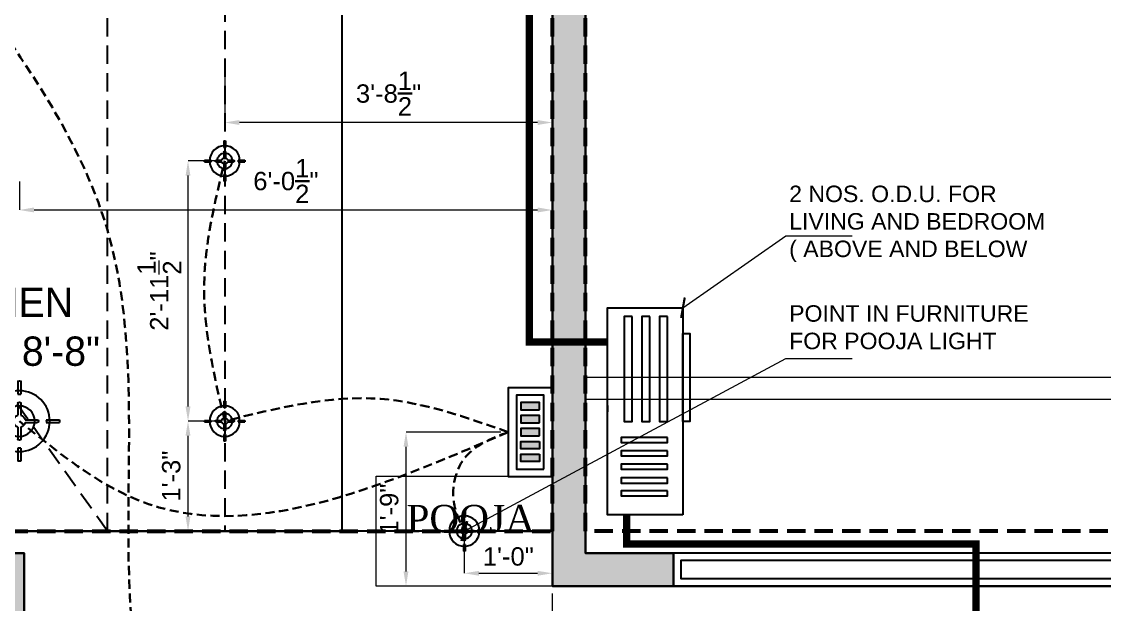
# Model space of a CAD drawing. Header units: inches. Extents: x 50354 to 53215, y -7830 to -6529.
# Drawn here: x 52980.6 to 53128.3, y -6946.6 to -6867 of the extents above; entities that cross this region are included whole.
import ezdxf

# ---------------------------------------------------------------- set-up
doc = ezdxf.new("R2010")
doc.units = ezdxf.units.IN
doc.header["$MEASUREMENT"] = 0
doc.header["$PDMODE"] = 2
for name, pattern in [('DASHED', [0.75, 0.5, -0.25]), ('DASHED2', [0.375, 0.25, -0.125]), ('HIDDEN2', [0.1875, 0.125, -0.0625])]:
    doc.linetypes.add(name, pattern=pattern)
for name, color, linetype in [('A-ST-02 HATCH', 7, 'Continuous'), ('BEAM', 6, 'DASHED'), ('CEILING', 7, 'Continuous'), ('ELE. TEXT', 7, 'Continuous'), ('electriacl', 20, 'Continuous'), ('ELETRICAL', 6, 'Continuous'), ('TEXT', 7, 'Continuous'), ('WINDOW', 5, 'Continuous')]:
    doc.layers.add(name, color=color, linetype=linetype)
for name, color, linetype, lineweight in [('DIM', 7, 'Continuous', 18), ('FUR', 252, 'Continuous', 18), ('INTEROR', 252, 'Continuous', 20), ('wall', 7, 'Continuous', 30)]:
    doc.layers.add(name, color=color, linetype=linetype, lineweight=lineweight)
doc.layers.add('FUNITURE', color=7, linetype='Continuous', lineweight=15, true_color=0x7d7673)
doc.styles.add('ARIAL', font='arial.ttf')
doc.styles.get("Standard").update_dxf_attribs({"font": 'ARLRDBD.TTF', "height": 3})
doc.dimstyles.new('dim01', dxfattribs={"dimtxt": 5.5, "dimasz": 4, "dimexe": 0, "dimexo": 1, "dimgap": 1, "dimtad": 1, "dimzin": 3, "dimdsep": 46, "dimlunit": 4, "dimtxsty": 'ARIAL', "dimblk": 'ARCHTICK', "dimcen": 4, "dimclrd": 250, "dimclre": 252, "dimclrt": 1, "dimadec": 0, "dimazin": 0, "dimtfac": 1, "dimtix": 1, "dimtmove": 2, "dimatfit": 3, "dimldrblk": 'ARCHTICK', "dimfxl": 1, "dimtolj": 1, "dimtzin": 0, "dimlwd": -1, "dimlwe": -1, "dimarcsym": 0})

# ---------------------------------------------------------------- blocks, each defined once
blk = doc.blocks.new('A$C5F573D35')
at = {"color": 1}
for p, q in [((-0.2, 5.48), (-0.2, 3.67)), ((0.2, 5.48), (0.2, 3.67)), ((-0.2, 2.41), (-0.2, 0.8)), ((0.2, 2.41), (0.2, 0.8)), ((-3.67, 0.2), (-5.48, 0.2)), ((-0.8, 0.2), (-2.41, 0.2)), ((2.41, 0.2), (0.8, 0.2)), ((5.48, 0.2), (3.67, 0.2)), ((-3.67, -0.2), (-5.48, -0.2)), ((-0.8, -0.2), (-2.41, -0.2)), ((-0.2, -0.8), (-0.2, -2.41)), ((0.2, -0.8), (0.2, -2.41)), ((2.41, -0.2), (0.8, -0.2)), ((5.48, -0.2), (3.67, -0.2)), ((-0.2, -3.67), (-0.2, -5.48)), ((0.2, -3.67), (0.2, -5.48))]:
    blk.add_line(p, q, dxfattribs=at)
for radius in [4.15, 2.09]:
    blk.add_circle((0, 0), radius, dxfattribs=at)
for centre, radius, start, end in [((0, 0), 5.48, 87.9033, 92.0967), ((0, 0), 3.68, 86.8732, 93.1268), ((0, 2.41), 0.201, 360, 180), ((0, 0), 5.48, 177.9033, 182.0967), ((0, 0), 3.68, 176.8732, 183.1268), ((-2.41, 0), 0.201, 90, 270), ((0, 0), 0.827, 104.0364, 165.9636), ((0, 0), 0.827, 14.0364, 75.9636), ((2.41, 0), 0.201, 270, 90), ((0, 0), 3.68, 356.8732, 3.1268), ((0, 0), 5.48, 357.9033, 2.0967), ((0, 0), 0.827, 194.0364, 255.9636), ((0, 0), 0.827, 284.0364, 345.9636), ((0, -2.41), 0.201, 180, 0), ((0, 0), 3.68, 266.8732, 273.1268), ((0, 0), 5.48, 267.9033, 272.0967)]:
    blk.add_arc(centre, radius, start, end, dxfattribs=at)
blk = doc.blocks.new('*D903')
at = {"layer": 'Defpoints', "color": 0, "transparency": 16777216}
for p in [(53008.33, -6872.29), (53053, -6872.29), (53008.33, -6880.8)]:
    blk.add_point(p, dxfattribs=at)
at = {"layer": 'DIM', "color": 252, "transparency": 16777216}
for p, q in [((53008.33, -6873.29), (53008.33, -6880.8)), ((53053, -6873.29), (53053, -6880.8))]:
    blk.add_line(p, q, dxfattribs=at)
at = {"layer": 'DIM', "transparency": 16777216}
blk.add_line((53051, -6880.8), (53010.33, -6880.8), dxfattribs=at)
for points in [[(53010.33, -6880.47), (53010.33, -6881.14), (53008.33, -6880.8)], [(53051, -6880.47), (53051, -6881.14), (53053, -6880.8)]]:
    blk.add_solid(points, dxfattribs=at)
at = {"layer": 'DIM', "color": 1, "lineweight": 30, "transparency": 16777216, "insert": (53030.67, -6876.85), "char_height": 2.5, "attachment_point": 5, "style": 'ARIAL'}
blk.add_mtext('\\A1;3\'-8{\\H1x;\\S1/2;}"', dxfattribs=at)
blk = doc.blocks.new('_ArchTick')
at = {"color": 0, "linetype": 'ByBlock', "const_width": 0.15}
blk.add_lwpolyline([(-0.5, -0.5), (0.5, 0.5)], dxfattribs=at)
blk = doc.blocks.new('*D861')
at = {"layer": 'Defpoints', "color": 0, "transparency": 16777216}
for p in [(52980.33, -6887.87), (53053, -6887.87), (53053, -6892.74)]:
    blk.add_point(p, dxfattribs=at)
at = {"layer": 'DIM', "color": 252, "transparency": 16777216}
for p, q in [((52980.33, -6888.87), (52980.33, -6892.74)), ((53053, -6888.87), (53053, -6892.74))]:
    blk.add_line(p, q, dxfattribs=at)
at = {"layer": 'DIM', "transparency": 16777216}
blk.add_line((52982.33, -6892.74), (53051, -6892.74), dxfattribs=at)
for points in [[(52982.33, -6892.4), (52982.33, -6893.07), (52980.33, -6892.74)], [(53051, -6892.4), (53051, -6893.07), (53053, -6892.74)]]:
    blk.add_solid(points, dxfattribs=at)
at = {"layer": 'DIM', "color": 1, "lineweight": 30, "transparency": 16777216, "insert": (53016.67, -6888.79), "char_height": 2.5, "attachment_point": 5, "style": 'ARIAL'}
blk.add_mtext('\\A1;6\'-0{\\H1x;\\S1/2;}"', dxfattribs=at)
blk = doc.blocks.new('*D880')
at = {"layer": 'Defpoints', "color": 0, "transparency": 16777216}
for p in [(53003.33, -6921.55), (53008.33, -6921.55), (53008.33, -6936.55)]:
    blk.add_point(p, dxfattribs=at)
at = {"layer": 'DIM', "color": 252, "transparency": 16777216}
for p, q in [((53007.33, -6921.55), (53003.33, -6921.55)), ((53007.33, -6936.55), (53003.33, -6936.55))]:
    blk.add_line(p, q, dxfattribs=at)
at = {"layer": 'DIM', "transparency": 16777216}
blk.add_line((53003.33, -6934.55), (53003.33, -6923.55), dxfattribs=at)
for points in [[(53002.99, -6923.55), (53003.66, -6923.55), (53003.33, -6921.55)], [(53002.99, -6934.55), (53003.66, -6934.55), (53003.33, -6936.55)]]:
    blk.add_solid(points, dxfattribs=at)
at = {"layer": 'DIM', "color": 1, "lineweight": 30, "transparency": 16777216, "insert": (53001.05, -6929.05), "char_height": 2.5, "attachment_point": 5, "rotation": 90, "style": 'ARIAL'}
blk.add_mtext('\\A1;1\'-3"', dxfattribs=at)
blk = doc.blocks.new('*D881')
at = {"layer": 'Defpoints', "color": 0, "ltscale": 5, "transparency": 16777216}
for p in [(53003.33, -6886.05), (53008.33, -6886.05), (53008.33, -6921.55)]:
    blk.add_point(p, dxfattribs=at)
at = {"layer": 'DIM', "color": 252, "ltscale": 5, "transparency": 16777216}
for p, q in [((53007.33, -6886.05), (53003.33, -6886.05)), ((53007.33, -6921.55), (53003.33, -6921.55))]:
    blk.add_line(p, q, dxfattribs=at)
at = {"layer": 'DIM', "ltscale": 5, "transparency": 16777216}
blk.add_line((53003.33, -6919.55), (53003.33, -6888.05), dxfattribs=at)
for points in [[(53002.99, -6888.05), (53003.66, -6888.05), (53003.33, -6886.05)], [(53002.99, -6919.55), (53003.66, -6919.55), (53003.33, -6921.55)]]:
    blk.add_solid(points, dxfattribs=at)
at = {"layer": 'DIM', "color": 1, "ltscale": 5, "transparency": 16777216, "insert": (52999.4, -6903.8), "char_height": 2.5, "attachment_point": 5, "rotation": 90, "style": 'ARIAL'}
blk.add_mtext('\\A1;2\'-11{\\H1x;\\S1/2;}"', dxfattribs=at)
blk = doc.blocks.new('_Origin')
at = {"color": 0, "linetype": 'ByBlock', "lineweight": -2}
blk.add_line((0, 0), (-1, 0), dxfattribs=at)
blk.add_circle((0, 0), 0.5, dxfattribs=at)
blk = doc.blocks.new('*D882')
at = {"layer": 'Defpoints', "color": 0, "transparency": 16777216}
for p in [(53053, -6944.05), (53110.75, -6957.3), (53110.75, -6968.72)]:
    blk.add_point(p, dxfattribs=at)
at = {"layer": 'DIM', "color": 252, "transparency": 16777216}
for p, q in [((53053, -6945.05), (53053, -6968.72)), ((53110.75, -6958.3), (53110.75, -6968.72))]:
    blk.add_line(p, q, dxfattribs=at)
at = {"layer": 'DIM', "transparency": 16777216}
blk.add_line((53055, -6968.72), (53108.75, -6968.72), dxfattribs=at)
at = {"layer": 'DIM', "transparency": 16777216, "xscale": 2, "yscale": 2, "zscale": 2, "rotation": 180}
blk.add_blockref('_Origin', (53053, -6968.72), dxfattribs=at)
at = {"layer": 'DIM', "transparency": 16777216, "xscale": 2, "yscale": 2, "zscale": 2}
blk.add_blockref('_Origin', (53110.75, -6968.72), dxfattribs=at)
at = {"layer": 'DIM', "color": 1, "lineweight": 30, "transparency": 16777216, "insert": (53081.88, -6966.35), "char_height": 2.5, "attachment_point": 5, "style": 'ARIAL'}
blk.add_mtext('\\A1;EQ', dxfattribs=at)
blk = doc.blocks.new('A$C098C3DE6')
h = blk.add_hatch(color=252)
h.paths.add_polyline_path([(4.5, 3.22), (3, 3.22), (3, -0.54), (4.5, -0.54)])
h.paths.add_polyline_path([(7.12, 3.22), (5.62, 3.22), (5.62, -0.54), (7.12, -0.54)])
h.paths.add_polyline_path([(9.75, 3.22), (8.25, 3.22), (8.25, -0.54), (9.75, -0.54)])
h.paths.add_polyline_path([(10.87, -0.54), (12.37, -0.54), (12.37, 3.22), (10.87, 3.22)])
h.paths.add_polyline_path([(15, 3.22), (13.5, 3.22), (13.5, -0.54), (15, -0.54)])
for points in [[(18, 5.84), (0, 5.84), (0, -3.16), (18, -3.16)], [(16.5, 4.09), (1.5, 4.09), (1.5, -1.41), (16.5, -1.41)], [(4.5, 3.22), (3, 3.22), (3, -0.54), (4.5, -0.54)], [(7.12, 3.22), (5.62, 3.22), (5.62, -0.54), (7.12, -0.54)], [(9.75, 3.22), (8.25, 3.22), (8.25, -0.54), (9.75, -0.54)], [(10.87, 3.22), (12.37, 3.22), (12.37, -0.54), (10.87, -0.54)], [(13.5, 3.22), (15, 3.22), (15, -0.54), (13.5, -0.54)]]:
    blk.add_lwpolyline(points, close=True)
blk = doc.blocks.new('A$C2A2F43BF')
at = {"layer": 'ELETRICAL', "xscale": 0.8240838502533734, "yscale": 0.8240838502533734, "zscale": 0.8240838502533734}
blk.add_blockref('A$C098C3DE6', (-2.88, 0.78), dxfattribs=at)
blk = doc.blocks.new('*D905')
at = {"layer": 'Defpoints', "color": 0, "transparency": 16777216}
for p in [(53033.05, -6923.05), (53046.96, -6923.05), (53053, -6944.05)]:
    blk.add_point(p, dxfattribs=at)
at = {"layer": 'DIM', "color": 252, "transparency": 16777216}
for p, q in [((53045.96, -6923.05), (53033.05, -6923.05)), ((53052, -6944.05), (53033.05, -6944.05))]:
    blk.add_line(p, q, dxfattribs=at)
at = {"layer": 'DIM', "transparency": 16777216}
blk.add_line((53033.05, -6942.05), (53033.05, -6925.05), dxfattribs=at)
for points in [[(53032.71, -6925.05), (53033.38, -6925.05), (53033.05, -6923.05)], [(53032.71, -6942.05), (53033.38, -6942.05), (53033.05, -6944.05)]]:
    blk.add_solid(points, dxfattribs=at)
at = {"layer": 'DIM', "color": 1, "lineweight": 30, "transparency": 16777216, "insert": (53030.77, -6933.55), "char_height": 2.5, "attachment_point": 5, "rotation": 90, "style": 'ARIAL'}
blk.add_mtext('\\A1;1\'-9"', dxfattribs=at)
blk = doc.blocks.new('*D906')
at = {"layer": 'Defpoints', "color": 0, "transparency": 16777216}
for p in [(53041, -6936.55), (53053, -6936.55), (53053, -6942.31)]:
    blk.add_point(p, dxfattribs=at)
at = {"layer": 'DIM', "color": 252, "transparency": 16777216}
for p, q in [((53041, -6937.55), (53041, -6942.31)), ((53053, -6937.55), (53053, -6942.31))]:
    blk.add_line(p, q, dxfattribs=at)
at = {"layer": 'DIM', "transparency": 16777216}
blk.add_line((53043, -6942.31), (53051, -6942.31), dxfattribs=at)
for points in [[(53043, -6941.98), (53043, -6942.64), (53041, -6942.31)], [(53051, -6941.98), (53051, -6942.64), (53053, -6942.31)]]:
    blk.add_solid(points, dxfattribs=at)
at = {"layer": 'DIM', "color": 1, "lineweight": 30, "transparency": 16777216, "insert": (53047, -6940.03), "char_height": 2.5, "attachment_point": 5, "style": 'ARIAL'}
blk.add_mtext('\\A1;1\'-0"', dxfattribs=at)
blk = doc.blocks.new('A$C6E90765E')
at = {"layer": 'ELETRICAL', "color": 192}
blk.add_line((17.42, 13.1), (16.42, 13.1), dxfattribs=at)
blk.add_line((17.42, 13.1), (16.42, 13.1), dxfattribs=at)
for points in [[(0, 1.1), (0, 13.1), (33, 13.1), (33, 1.1)], [(0, 1.1), (0, 13.1), (33, 13.1), (33, 1.1)], [(3.82, 3.55), (3.82, 10.95), (3, 10.95), (3, 3.55)], [(3.82, 3.55), (3.82, 10.95), (3, 10.95), (3, 3.55)], [(5.88, 3.55), (5.88, 10.95), (5.06, 10.95), (5.06, 3.55)], [(5.88, 3.55), (5.88, 10.95), (5.06, 10.95), (5.06, 3.55)], [(8.09, 3.55), (8.09, 10.95), (7.27, 10.95), (7.27, 3.55)], [(8.09, 3.55), (8.09, 10.95), (7.27, 10.95), (7.27, 3.55)], [(10.2, 3.55), (10.2, 10.95), (9.38, 10.95), (9.38, 3.55)], [(10.2, 3.55), (10.2, 10.95), (9.38, 10.95), (9.38, 3.55)], [(12.32, 3.55), (12.32, 10.95), (11.5, 10.95), (11.5, 3.55)], [(12.32, 3.55), (12.32, 10.95), (11.5, 10.95), (11.5, 3.55)], [(31.57, 9.19), (31.57, 10.47), (14.84, 10.47), (14.84, 9.19)], [(31.57, 9.19), (31.57, 10.47), (14.84, 10.47), (14.84, 9.19)], [(31.57, 6.38), (31.57, 7.66), (14.84, 7.66), (14.84, 6.38)], [(31.57, 6.38), (31.57, 7.66), (14.84, 7.66), (14.84, 6.38)], [(31.57, 3.55), (31.57, 4.83), (14.84, 4.83), (14.84, 3.55)], [(31.57, 3.55), (31.57, 4.83), (14.84, 4.83), (14.84, 3.55)], [(28.87, 1.1), (28.87, 0), (14.85, 0), (14.85, 1.1)], [(28.87, 1.1), (28.87, 0), (14.85, 0), (14.85, 1.1)]]:
    blk.add_lwpolyline(points, close=True, dxfattribs=at)
blk = doc.blocks.new('grsegregr')
at = {"layer": 'FUR', "ltscale": 20}
blk.add_lwpolyline([(50761.44, -6929.05), (50785.44, -6929.05), (50785.44, -6944.05), (50761.44, -6944.05)], close=True, dxfattribs=at)
at = {"layer": 'INTEROR', "color": 0, "insert": (50765.54, -6932.98), "char_height": 3.7311, "width": 162.0694, "attachment_point": 1}
blk.add_mtext('{\\fSylfaen|b0|i0|c0|p18;POOJA}', dxfattribs=at)

msp = doc.modelspace()

# ---------------------------------------------------------------- hatches: boundary and pattern name
at = {"layer": 'A-ST-02 HATCH', "ltscale": 5, "true_color": 0x636466, "transparency": 33554687}
h = msp.add_hatch(color=251, dxfattribs=at)
h.dxf.hatch_style = 1
h.paths.add_polyline_path([(52974.50219, -6622.55013), (53028.50219, -6622.55013), (53028.50219, -6646.55013), (53033.00219, -6646.55013), (53033.00219, -6618.05013), (52911.50219, -6618.05013), (52911.50219, -6646.55013), (52916.00219, -6646.55013), (52916.00219, -6622.55013), (52970.00219, -6622.55013), (52970.00219, -6783.05013), (52974.50219, -6783.05013)])
h.paths.add_polyline_path([(53177.50219, -6939.55013), (53173.00219, -6939.55013), (53173.00219, -7070.05013), (53023.00219, -7070.05013), (53023.00219, -7079.05013), (53177.50219, -7079.05013)])
h.paths.add_polyline_path([(52981.00219, -6939.55013), (52976.50219, -6939.55013), (52976.50219, -7079.05013), (52981.00219, -7079.05013)])
h.paths.add_polyline_path([(52976.50219, -6992.05013), (52952.50219, -6992.05013), (52952.50219, -6996.55013), (52976.50219, -6996.55013)])
h.paths.add_polyline_path([(52976.50219, -7074.55013), (52952.50219, -7074.55013), (52952.50219, -7079.05013), (52976.50219, -7079.05013)])
h.paths.add_polyline_path([(52896.50219, -6917.55013), (52892.00219, -6917.55013), (52892.00219, -6944.05013), (52946.50219, -6944.05013), (52946.50219, -6939.55013), (52896.50219, -6939.55013)])
h.paths.add_polyline_path([(53057.50219, -6835.55013), (53099.00219, -6835.55013), (53099.00219, -6819.05013), (53094.50219, -6819.05013), (53094.50219, -6831.05013), (53015.00219, -6831.05013), (53015.00219, -6813.05013), (53010.50219, -6813.05013), (53010.50219, -6835.55013), (53053.00219, -6835.55013), (53053.00219, -6944.05013), (53069.50219, -6944.05013), (53069.50219, -6939.55013), (53057.50219, -6939.55013)])
h.paths.add_polyline_path([(52934.00219, -6778.55013), (52929.50219, -6778.55013), (52929.50219, -6831.05013), (52883.00219, -6831.05013), (52883.00219, -6835.55013), (52892.00219, -6835.55013), (52892.00219, -6859.95013), (52896.50219, -6859.95013), (52896.50219, -6835.55013), (52934.00219, -6835.55013)])
h.paths.add_polyline_path([(53099.00219, -6642.05013), (53094.50219, -6642.05013), (53094.50219, -6778.55013), (53010.50219, -6778.55013), (53010.50219, -6783.05013), (53094.50219, -6783.05013), (53094.50219, -6795.05013), (53099.00219, -6795.05013), (53099.00219, -6783.05013)])
h.paths.add_polyline_path([(52845.50219, -6642.05013), (52845.50219, -6831.05013), (52836.50219, -6831.05013), (52836.50219, -6835.55013), (52859.00219, -6835.55013), (52859.00219, -6831.05013), (52850.00219, -6831.05013), (52850.00219, -6783.05013), (52899.50219, -6783.05013), (52899.50219, -6778.55013), (52850.00219, -6778.55013), (52850.00219, -6642.05013)])

# ---------------------------------------------------------------- linework, layer by layer
at = {"layer": 'BEAM', "color": 240, "lineweight": 53, "ltscale": 5, "true_color": 0xed1f24}
msp.add_lwpolyline([(52826.75219, -6835.55013), (52892.00219, -6835.55013), (52892.00219, -6944.05013), (52976.50219, -6944.05013), (52976.50219, -7079.05013), (53177.50219, -7079.05013), (53177.50219, -6936.55013), (53057.50219, -6936.55013), (53057.50219, -6835.55013), (53099.00219, -6835.55013), (53099.00219, -6642.05013), (52976.75219, -6642.05013), (52976.75219, -6618.05013), (52967.75219, -6618.05013), (52967.75219, -6642.05013), (52843.25219, -6642.05013), (52843.25219, -6826.55013), (52826.75219, -6826.55013)], dxfattribs=at)
msp.add_lwpolyline([(52904.00219, -6936.55013), (53053.00219, -6936.55013), (53053.00219, -6835.55013), (52904.00219, -6835.55013)], close=True, dxfattribs=at)
at = {"layer": 'CEILING'}
msp.add_lwpolyline([(52920.60219, -6835.55013), (52920.60219, -6936.55013), (53024.33219, -6936.55013), (53024.33219, -6865.05013), (52992.33219, -6865.05013), (52992.33219, -6835.55013)], close=True, dxfattribs=at)
at = {"layer": 'CEILING', "ltscale": 5}
msp.add_lwpolyline([(53053.00219, -6936.55013), (52904.00219, -6936.55013), (52904.00219, -6938.23657), (52904.00219, -6939.55013), (52981.00219, -6939.55013), (52981.00219, -6948.55013), (53168.50219, -6948.55013), (53168.50219, -6944.05013), (53053.00219, -6944.05013)], close=True, dxfattribs=at)
at = {"layer": 'electriacl', "color": 6, "linetype": 'HIDDEN2', "lineweight": 30, "ltscale": 10, "const_width": 1}
for points in [[(53045.56373, -6774.05013), (53045.56373, -6837.5616), (53049.87719, -6837.5616), (53049.87719, -6910.74091), (53060.53273, -6910.74091)], [(53110.75219, -6948.55013), (53110.75219, -6938.31601), (53063.11692, -6938.31601), (53063.11692, -6934.3284)]]:
    msp.add_lwpolyline(points, dxfattribs=at)
at = {"layer": 'electriacl', "color": 187, "linetype": 'HIDDEN2', "lineweight": 30, "ltscale": 10, "true_color": 0x4a328b}
for points in [[(53029.00219, -7085.0937), (53019.7076, -7092.81997), (53009.74618, -7094.32086), (53001.10212, -7018.82022), (52995.29782, -6943.07691), (52992.33219, -6895.46464), (52971.19599, -6858.9184), (52952.9898, -6829.09894), (52941.87086, -6811.88423), (52934.40219, -6810.02513)], [(53008.33219, -6921.55013), (53005.52619, -6902.92814), (53008.33219, -6886.05013)], [(53046.95862, -6923.05013), (53029.58408, -6918.51776), (53008.33219, -6921.55013)], [(53046.95862, -6923.05013), (53040.94886, -6926.72077), (53039.57115, -6932.55243), (53041.00219, -6936.55013)]]:
    msp.add_spline(points, degree=3, dxfattribs=at)
at = {"layer": 'electriacl', "color": 3, "linetype": 'HIDDEN2', "lineweight": 30, "ltscale": 10}
msp.add_spline([(53046.95862, -6923.05013), (52996.5365, -6932.34082), (52980.33219, -6921.55013)], degree=3, dxfattribs=at)
at = {"layer": 'ELETRICAL', "color": 7, "linetype": 'DASHED2', "ltscale": 10, "true_color": 0xffffff}
msp.add_line((52992.33219, -6936.55013), (52920.60219, -6835.55013), dxfattribs=at)
at = {"layer": 'ELETRICAL', "color": 18, "linetype": 'DASHED2', "ltscale": 10, "true_color": 0x000000}
msp.add_line((52992.33219, -6936.55013), (52992.33219, -6835.55013), dxfattribs=at)
at = {"layer": 'ELETRICAL', "color": 7, "linetype": 'DASHED2', "ltscale": 10}
msp.add_lwpolyline([(53008.33219, -6864.55013), (53008.33219, -6936.55013)], dxfattribs=at)
at = {"layer": 'wall', "ltscale": 20}
for p, q in [((53053.00219, -6835.55013), (53053.00219, -6944.05013)), ((52981.00219, -6939.55013), (52976.50219, -6939.55013)), ((52981.00219, -6939.55013), (52981.00219, -7079.05013)), ((53053.00219, -6944.05013), (53057.50219, -6944.05013))]:
    msp.add_line(p, q, dxfattribs=at)
at = {"layer": 'wall', "lineweight": 0, "ltscale": 20}
for p, q in [((53057.50219, -6915.55013), (53177.50219, -6915.55013)), ((53057.50219, -6918.55013), (53174.50219, -6918.55013))]:
    msp.add_line(p, q, dxfattribs=at)
at = {"layer": 'wall', "ltscale": 20}
msp.add_lwpolyline([(53057.50219, -6835.55013), (53057.50219, -6939.55013), (53069.50219, -6939.55013), (53069.50219, -6944.05013), (53053.00219, -6944.05013)], dxfattribs=at)
at = {"layer": 'WINDOW'}
for points in [[(53173.00219, -6939.55013), (53069.50219, -6939.55013), (53069.50219, -6944.05013), (53173.00219, -6944.05013)], [(53171.97946, -6940.57285), (53070.52491, -6940.57285), (53070.52491, -6943.0274), (53171.97946, -6943.0274)]]:
    msp.add_lwpolyline(points, close=True, dxfattribs=at)

# ---------------------------------------------------------------- block references
at = {"color": 2, "lineweight": 30, "xscale": 0.8563230300463913, "yscale": 0.8563230300463913, "zscale": 0.8563230300463913, "rotation": 89.99999999999999}
msp.add_blockref('A$C6E90765E', (53071.74702, -6934.32839), dxfattribs=at)
at = {"layer": 'electriacl', "xscale": 0.8148539097295469, "yscale": 0.8148539097295469, "zscale": 0.8148539097295469, "rotation": 270}
msp.add_blockref('A$C2A2F43BF', (53048.4494, -6919.35391), dxfattribs=at)
at = {"layer": 'ELETRICAL', "ltscale": 8, "xscale": -0.5, "yscale": 0.5, "zscale": 0.5}
for p in [(53008.33219, -6886.05013), (53008.33219, -6921.55013), (53041.00219, -6936.55013)]:
    msp.add_blockref('A$C5F573D35', p, dxfattribs=at)
at = {"layer": 'ELETRICAL', "ltscale": 8, "xscale": -1}
msp.add_blockref('A$C5F573D35', (52980.33219, -6921.55013), dxfattribs=at)
at = {"layer": 'FUNITURE'}
msp.add_blockref('grsegregr', (2267.56288, 0), dxfattribs=at)

# ---------------------------------------------------------------- texts
at = {"layer": 'ELE. TEXT', "color": 0, "ltscale": 7, "char_height": 2.25, "attachment_point": 1}
for s, insert, width in [('{\\fArial Baltic|b0|i0|c0|p34;2 NOS. O.D.U. FOR LIVING AND BEDROOM ( ABOVE AND BELOW}', (53085.29341, -6889.41399), 35.6839487), ('{\\fArial Baltic|b0|i0|c0|p34;POINT IN FURNITURE\\PFOR POOJA LIGHT}', (53085.29341, -6905.73193), 32.2428377)]:
    msp.add_mtext(s, dxfattribs=dict(at, insert=insert, width=width))
at = {"layer": 'TEXT', "ltscale": 20, "insert": (52975.91546, -6908.6982), "char_height": 4, "attachment_point": 5}
msp.add_mtext_dynamic_manual_height_columns('KITCHEN \\P12\'-5" X 8\'-8"', width=33.6952649, gutter_width=1.15, heights=[0], dxfattribs=at)

# ---------------------------------------------------------------- dimensions: what is measured, and where the dimension line sits
at = {"layer": 'DIM', "color": 6, "lineweight": 30}
for base, p1, p2, picture, middle in [((53008.33219, -6880.80371), (53053.00219, -6872.28709), (53008.33219, -6872.28709), '*D903', (53030.66719, -6876.85464)), ((53053.00219, -6892.73823), (52980.33219, -6887.86792), (53053.00219, -6887.86792), '*D861', (53016.66719, -6888.79002)), ((53053.00219, -6942.30957), (53041.00219, -6936.55013), (53053.00219, -6936.55013), '*D906', (53047.00219, -6940.03314))]:
    dim = msp.add_linear_dim(base=base, p1=p1, p2=p2, dimstyle='dim01', override={"dimtxt": 2.5, "dimasz": 2, "dimdec": 1, "dimsah": 1, "dimclrd": 256, "dimfxl": 0.125}, dxfattribs=at)
    dim.commit()
    dim.dimension.update_dxf_attribs({"geometry": picture, "text_midpoint": middle})
at = {"layer": 'DIM', "ltscale": 5}
dim = msp.add_linear_dim(base=(53003.32591, -6886.05013), p1=(53008.33219, -6921.55013), p2=(53008.33219, -6886.05013), angle=90, dimstyle='dim01', override={"dimtxt": 2.5, "dimasz": 2, "dimdec": 1, "dimsah": 1, "dimclrd": 256, "dimfxl": 0.125}, dxfattribs=at)
dim.commit()
dim.dimension.update_dxf_attribs({"geometry": '*D881', "text_midpoint": (52999.39901, -6903.80013)})
at = {"layer": 'DIM', "color": 6, "lineweight": 30}
for base, p1, p2, picture, middle in [((53003.32591, -6921.55013), (53008.33219, -6936.55013), (53008.33219, -6921.55013), '*D880', (53001.04862, -6929.05013)), ((53033.04705, -6923.05013), (53053.00219, -6944.05013), (53046.95862, -6923.05013), '*D905', (53030.77061, -6933.55013))]:
    dim = msp.add_linear_dim(base=base, p1=p1, p2=p2, angle=90, dimstyle='dim01', override={"dimtxt": 2.5, "dimasz": 2, "dimdec": 1, "dimsah": 1, "dimclrd": 256, "dimfxl": 0.125}, dxfattribs=at)
    dim.commit()
    dim.dimension.update_dxf_attribs({"geometry": picture, "text_midpoint": middle})
dim = msp.add_linear_dim(base=(53110.75219, -6968.72231), p1=(53053.00219, -6944.05013), p2=(53110.75219, -6957.30013), text='EQ', dimstyle='dim01', override={"dimtxt": 2.5, "dimasz": 2, "dimdec": 1, "dimblk1": 'Origin', "dimblk2": 'Origin', "dimsah": 1, "dimclrd": 256, "dimfxl": 0.125}, dxfattribs=at)
dim.commit()
dim.dimension.update_dxf_attribs({"geometry": '*D882', "text_midpoint": (53081.87719, -6966.35294)})

# ---------------------------------------------------------------- leaders
for points in [[(53070.8086, -6906.06972), (53084.85024, -6896.26537), (53093.89162, -6896.26537)], [(53041.00219, -6936.55013), (53084.85024, -6912.98111), (53093.89162, -6912.98111)]]:
    msp.add_leader(points, dimstyle='dim01', override={"dimtxt": 2.5, "dimasz": 2, "dimdec": 1, "dimclrd": 256, "dimfxl": 0.125}, dxfattribs=at)

doc.saveas('drawing.dxf')
